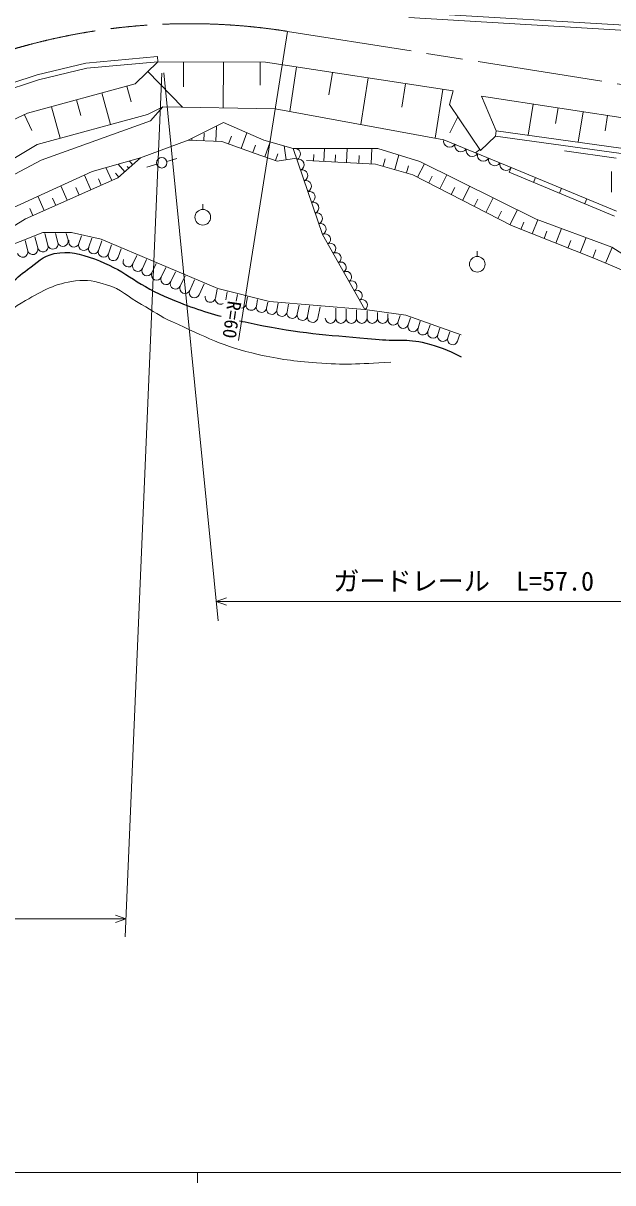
# Model space of a CAD drawing. Units: millimetres, scale not verified. Extents: x 40000 to 680000, y 20000 to 380000.
# Drawn here: x 151282 to 207790, y 204000 to 315136 of the extents above; entities that cross this region are included whole.
import ezdxf
from ezdxf.enums import TextEntityAlignment as Align

# ---------------------------------------------------------------- set-up
doc = ezdxf.new("R2010")
doc.units = ezdxf.units.MM
doc.header["$LTSCALE"] = 1000
doc.linetypes.add('CHAIN', pattern=[18.5, 12, -1.5, 3.5, -1.5])
for name, color, linetype, lineweight in [('M-BGD', 7, 'Continuous', 13), ('M-BMK', 2, 'CHAIN', 13), ('M-STR-HTXT', 7, 'Continuous', 13), ('M-TTL-BAND', 7, 'Continuous', 13)]:
    doc.layers.add(name, color=color, linetype=linetype, lineweight=lineweight)
doc.styles.add('ＭＳ ゴシック', font='')
doc.styles.get('ＭＳ ゴシック').set_extended_font_data('MS Gothic')

msp = doc.modelspace()

# ---------------------------------------------------------------- linework, layer by layer
at = {"layer": 'M-BGD'}
for p, q in [((157376, 310820), (164184, 311443)), ((162019, 309324), (164184, 311443)), ((164184, 311443), (164139, 311941)), ((164184, 311443), (174508, 311399)), ((166657, 311432), (166647, 309045)), ((170476, 311416), (170457, 307012)), ((173999, 311401), (173990, 309199)), ((174508, 311399), (192486, 308640)), ((152748, 309708), (157376, 310820)), ((163222, 310501), (166561, 307089)), ((177488, 310941), (176830, 306658)), ((180914, 310416), (180586, 308274)), ((147897, 308106), (152748, 309708)), ((151711, 306508), (162019, 309324)), ((161227, 309107), (161639, 307598)), ((184341, 309890), (183655, 305417)), ((187919, 309340), (187576, 307104)), ((158811, 308447), (159636, 305428)), ((191498, 308791), (190781, 304120)), ((192486, 308640), (192130, 307349)), ((196605, 304818), (195201, 308150)), ((195201, 308150), (216800, 304807)), ((153993, 307131), (154816, 304120)), ((156402, 307789), (156813, 306284)), ((192130, 307349), (195112, 302944)), ((200142, 307387), (199679, 304390)), ((202540, 307017), (202309, 305518)), ((144502, 303184), (151711, 306508)), ((151410, 306369), (152116, 304838)), ((192938, 306155), (192175, 304642)), ((204938, 306646), (204486, 303720)), ((207279, 306285), (207053, 304821)), ((168588, 303864), (168613, 304588)), ((169746, 303823), (169797, 305271)), ((172169, 303142), (172701, 304636)), ((196536, 304323), (196605, 304818)), ((167089, 303917), (170312, 303803)), ((167429, 303905), (167436, 304090)), ((170312, 303803), (173509, 302640)), ((170974, 303567), (171240, 304314)), ((173304, 302737), (173556, 303447)), ((174438, 302333), (174944, 303752)), ((191591, 303973), (198051, 301314)), ((195112, 302944), (196536, 304323)), ((213134, 302009), (196536, 304323)), ((173509, 302640), (175617, 301914)), ((175448, 301974), (175673, 302605)), ((176499, 302049), (176295, 303373)), ((179112, 301950), (179146, 302566)), ((180097, 301896), (180165, 303128)), ((181178, 301836), (181215, 302512)), ((182259, 301777), (182333, 303128)), ((183444, 301712), (183484, 302453)), ((184628, 301647), (184710, 303128)), ((186892, 301100), (187293, 302505)), ((195057, 303024), (194618, 302727)), ((203155, 302905), (208105, 302197)), ((159762, 300051), (159211, 301297)), ((160358, 300315), (162526, 302227)), ((161026, 300904), (160389, 301627)), ((161401, 301235), (161242, 301416)), ((161776, 301565), (161457, 301927)), ((163119, 301345), (164080, 301620)), ((165042, 301895), (166003, 302170)), ((175617, 301914), (177487, 302201)), ((178450, 301986), (185062, 301623)), ((185062, 301623), (188623, 300606)), ((185768, 301421), (185969, 302124)), ((188008, 300782), (188207, 301479)), ((189086, 300367), (189751, 301657)), ((197859, 300852), (198051, 301314)), ((198051, 301314), (208150, 297114)), ((151493, 296392), (160358, 300315)), ((157769, 299169), (157144, 300582)), ((158766, 299610), (158490, 300233)), ((160448, 300394), (160129, 300756)), ((188623, 300606), (198069, 295738)), ((190145, 299821), (190486, 300483)), ((191204, 299275), (191887, 300599)), ((197859, 300852), (207958, 296653)), ((200196, 299880), (200388, 300342)), ((207660, 300935), (207660, 298935)), ((155510, 298169), (154898, 299553)), ((156640, 298669), (156327, 299375)), ((192292, 298715), (192642, 299394)), ((193380, 298154), (194080, 299514)), ((202671, 298851), (202863, 299313)), ((153297, 297190), (152697, 298544)), ((154403, 297679), (154097, 298371)), ((194496, 297579), (194856, 298277)), ((195613, 297003), (196332, 298399)), ((205098, 297842), (205290, 298304)), ((152213, 296710), (151913, 297387)), ((168496, 297287), (168496, 297787)), ((196759, 296412), (197129, 297129)), ((197906, 295821), (198645, 297255)), ((144591, 292105), (151493, 296392)), ((198069, 295738), (206134, 292541)), ((198986, 295374), (199256, 296054)), ((200074, 294943), (200613, 296302)), ((152683, 293593), (152393, 294673)), ((153649, 293852), (153344, 294987)), ((154615, 294112), (154379, 294987)), ((155580, 294371), (155415, 294987)), ((156618, 294014), (156875, 294763)), ((157563, 293689), (157854, 294536)), ((201200, 294496), (201479, 295200)), ((202326, 294050), (202883, 295457)), ((204656, 293126), (205234, 294583)), ((151717, 293333), (151456, 294305)), ((158509, 293364), (158828, 294292)), ((159455, 293039), (159751, 293903)), ((160400, 292714), (160675, 293513)), ((203491, 293588), (203780, 294317)), ((205876, 292643), (206178, 293405)), ((207087, 292139), (207723, 293650)), ((161802, 292059), (162183, 292876)), ((162708, 291636), (163105, 292487)), ((194799, 292782), (194799, 293282)), ((206134, 292541), (210275, 290797)), ((163614, 291213), (164027, 292098)), ((164520, 290789), (164949, 291709)), ((165426, 290366), (165871, 291319)), ((166332, 289942), (166793, 290930)), ((167238, 289519), (167715, 290541)), ((168144, 289096), (168637, 290152)), ((169703, 288790), (169869, 289634)), ((170691, 288629), (170838, 289382)), ((171682, 288485), (171810, 289139)), ((172647, 288212), (172781, 288896)), ((173628, 288020), (173753, 288653)), ((174610, 287827), (174724, 288410)), ((175591, 287635), (175722, 288300)), ((176572, 287442), (176724, 288214)), ((177554, 287249), (177726, 288128)), ((178535, 287057), (178728, 288041)), ((179516, 286864), (179730, 287955)), ((181233, 286864), (181233, 287825)), ((182233, 286864), (182233, 287739)), ((183233, 286864), (183233, 287653)), ((184233, 286864), (184233, 287558)), ((185233, 286864), (185233, 287425)), ((186233, 286864), (186233, 287293)), ((187223, 286538), (187420, 287137)), ((188172, 286225), (188397, 286905)), ((189122, 285912), (189339, 286570)), ((190072, 285599), (190281, 286234)), ((191021, 285286), (191223, 285898)), ((191971, 284973), (192166, 285563)), ((192921, 284659), (193108, 285227))]:
    msp.add_line(p, q, dxfattribs=at)
for points in [[(188238, 315666), (211213, 314315)], [(211087, 314823), (188297, 316164)], [(164139, 311941), (157294, 311315), (152611, 310189), (147728, 308576), (142120, 306378), (138120, 304130), (133602, 301312), (129473, 298350), (126051, 295289), (122548, 291426), (119324, 287173), (114038, 279577), (109535, 274367), (105125, 270311), (101025, 267268), (96746, 264621), (91448, 261973), (86018, 259898), (80887, 258438), (74251, 256835), (69186, 255266), (65750, 253860)], [(139939, 295073), (153007, 302001), (163484, 305775), (164667, 307127), (163202, 306395), (152613, 303522), (142192, 297270)], [(191591, 303973), (175429, 306913), (164667, 307127)], [(149177, 296932), (157907, 300931), (162526, 302227), (167089, 303917), (170468, 305606), (174355, 303917), (177171, 303128), (185282, 303128), (189282, 301889), (200434, 296369), (207701, 293665), (211305, 291356)], [(215183, 300623), (213373, 302481), (196605, 304818)], [(184029, 287685), (179981, 294887), (177171, 303128)], [(140449, 288108), (144736, 289489), (146480, 290579), (148732, 293340), (150985, 294212), (153165, 295084), (155926, 295084), (158759, 294430), (169949, 289707), (174890, 288472), (184029, 287685), (187969, 287164), (193273, 285275)]]:
    msp.add_lwpolyline(points, dxfattribs=at)
for centre, radius in [((164561, 301757), 500), ((168496, 296537), 750), ((194799, 292032), 750)]:
    msp.add_circle(centre, radius, dxfattribs=at)
for centre, radius, start, end in [((192163, 303833), 589, 166.30893, 328.94584), ((193240, 303390), 589, 166.30893, 328.94584), ((177303, 302598), 546, 293.66783, 103.98196), ((194316, 302947), 589, 166.30893, 328.94584), ((195393, 302504), 589, 166.30893, 328.94584), ((177654, 301568), 546, 293.66783, 103.98196), ((196470, 302061), 589, 166.30893, 328.94584), ((197546, 301618), 589, 166.30893, 328.94584), ((178006, 300538), 546, 293.66783, 103.98196), ((178357, 299508), 546, 293.66783, 103.98196), ((178708, 298478), 546, 293.66783, 103.98196), ((179059, 297448), 546, 293.66783, 103.98196), ((179410, 296417), 546, 293.66783, 103.98196), ((179761, 295387), 546, 293.66783, 103.98196), ((180219, 294429), 517, 301.18931, 117.49064), ((152200, 293463), 500, 195.03782, 15.03782), ((153166, 293722), 500, 195.03782, 15.03782), ((154132, 293982), 500, 195.03782, 15.03782), ((155097, 294241), 500, 195.03782, 15.03782), ((156145, 294177), 500, 161.02959, 341.02959), ((157090, 293852), 500, 161.02959, 341.02959), ((158036, 293527), 500, 161.02959, 341.02959), ((180725, 293529), 517, 301.18931, 117.49064), ((151234, 293203), 500, 195.03782, 15.03782), ((158982, 293202), 500, 161.02959, 341.02959), ((159927, 292877), 500, 161.02959, 341.02959), ((161349, 292271), 500, 154.9538, 334.9538), ((181231, 292628), 517, 301.18931, 117.49064), ((162255, 291848), 500, 154.9538, 334.9538), ((163161, 291424), 500, 154.9538, 334.9538), ((164067, 291001), 500, 154.9538, 334.9538), ((181737, 291728), 517, 301.18931, 117.49064), ((182243, 290828), 517, 301.18931, 117.49064), ((164973, 290577), 500, 154.9538, 334.9538), ((165879, 290154), 500, 154.9538, 334.9538), ((182749, 289927), 517, 301.18931, 117.49064), ((166785, 289731), 500, 154.9538, 334.9538), ((167691, 289307), 500, 154.9538, 334.9538), ((169213, 288886), 500, 168.89943, 348.89943), ((183256, 289027), 517, 301.18931, 117.49064), ((170194, 288693), 500, 168.89943, 184.30779), ((170194, 288693), 500, 184.30779, 300.56073), ((172156, 288308), 500, 275.13661, 348.89943), ((173138, 288116), 500, 168.89943, 348.89943), ((174119, 287923), 500, 168.89943, 348.89943), ((183762, 288127), 517, 301.18931, 117.49064), ((175100, 287731), 500, 168.89943, 348.89943), ((176082, 287538), 500, 168.89943, 348.89943), ((177063, 287346), 500, 168.89943, 348.89943), ((178044, 287153), 500, 168.89943, 348.89943), ((179025, 286961), 500, 168.89943, 348.89943), ((180733, 286864), 500, 180, 360), ((181733, 286864), 500, 180, 360), ((182733, 286864), 500, 180, 360), ((183733, 286864), 500, 180, 360), ((184733, 286864), 500, 180, 360), ((185733, 286864), 500, 180, 360), ((186748, 286695), 500, 161.75415, 341.75415), ((187697, 286382), 500, 161.75415, 341.75415), ((188647, 286068), 500, 161.75415, 341.75415), ((189597, 285755), 500, 161.75415, 341.75415), ((190547, 285442), 500, 161.75415, 341.75415), ((191496, 285129), 500, 161.75415, 341.75415), ((192446, 284816), 500, 161.75415, 341.75415)]:
    msp.add_arc(centre, radius, start, end, dxfattribs=at)
at = {"layer": 'M-BGD', "lineweight": 25}
for points, knots in [([(136379, 282301), (139633, 283805), (140562, 284213), (143137, 285638), (145220, 286790), (146406, 287417), (148369, 288762), (149766, 289720), (150327, 290548), (151711, 291523), (152658, 292191), (153116, 292837), (154254, 293049), (155746, 293327), (156675, 293047), (158105, 292541), (160894, 291554), (162076, 290158), (164790, 288980), (166898, 288066), (168513, 287505), (170271, 287043)], [0, 0, 0, 0, 1, 1, 1, 2, 2, 2, 3, 3, 3, 4, 4, 4, 5, 5, 5, 6, 6, 6, 7, 7, 7, 7]), ([(172028, 286620), (172731, 286464), (173481, 286311), (174309, 286146), (178459, 285323), (180852, 285259), (185062, 284839), (186932, 284652), (188039, 284944), (189858, 284475), (191241, 284119), (191805, 283890), (193273, 283167)], [0, 0, 0, 0, 1, 1, 1, 2, 2, 2, 3, 3, 3, 4, 4, 4, 4])]:
    msp.add_open_spline(points, degree=3, knots=knots, dxfattribs=at)
at = {"layer": 'M-BGD'}
msp.add_open_spline([(186516, 282659), (183208, 282464), (182167, 282364), (179395, 282586), (177194, 282762), (175954, 282901), (173800, 283385), (170452, 284138), (168715, 285094), (165589, 286510), (164374, 287060), (163773, 287527), (162610, 288181), (161303, 288916), (160709, 289653), (159268, 290070), (158142, 290396), (157452, 290582), (156289, 290433), (154292, 290178), (153250, 289527), (151493, 288544), (149254, 287291), (148501, 285852), (146335, 284475), (144588, 283365), (143282, 283339), (141539, 282223), (139608, 280986), (138661, 280058), (137107, 278372), (134721, 275784), (133786, 273998), (131585, 271251), (130408, 269783), (130031, 269311), (128547, 267512)], degree=3, knots=[0, 0, 0, 0, 1, 1, 1, 2, 2, 2, 3, 3, 3, 4, 4, 4, 5, 5, 5, 6, 6, 6, 7, 7, 7, 8, 8, 8, 9, 9, 9, 10, 10, 10, 11, 11, 11, 12, 12, 12, 12], dxfattribs=at)
at = {"layer": 'M-BMK'}
msp.add_line((176608, 314353), (230399, 305817), dxfattribs=at)
msp.add_arc((167242, 255244), 59846, 80.99591, 106.32742, dxfattribs=at)
at = {"layer": 'M-STR-HTXT'}
for p, q in [((176608, 314353), (171913, 284722)), ((164563, 310333), (161053, 227585)), ((164758, 310377), (169958, 257854)), ((169775, 259701), (170775, 260051)), ((169775, 259701), (218520, 259701)), ((169775, 259701), (170775, 259351)), ((75750, 229292), (161130, 229292)), ((161130, 229292), (160130, 229642)), ((161130, 229292), (160130, 228942))]:
    msp.add_line(p, q, dxfattribs=at)
at = {"layer": 'M-TTL-BAND'}
for p, q in [((40000, 205000), (579000, 205000)), ((168000, 205000), (168000, 204000))]:
    msp.add_line(p, q, dxfattribs=at)

# ---------------------------------------------------------------- texts
at = {"layer": 'M-STR-HTXT', "style": 'ＭＳ ゴシック'}
msp.add_text('R=60', height=1320, rotation=261.724, dxfattribs=at).set_placement((169987, 285093), align=Align.BOTTOM_RIGHT)
msp.add_text('ガードレール\u3000L=57.0', height=1833, dxfattribs=at).set_placement((193500, 260201), align=Align.BOTTOM_CENTER)

doc.saveas('drawing.dxf')
